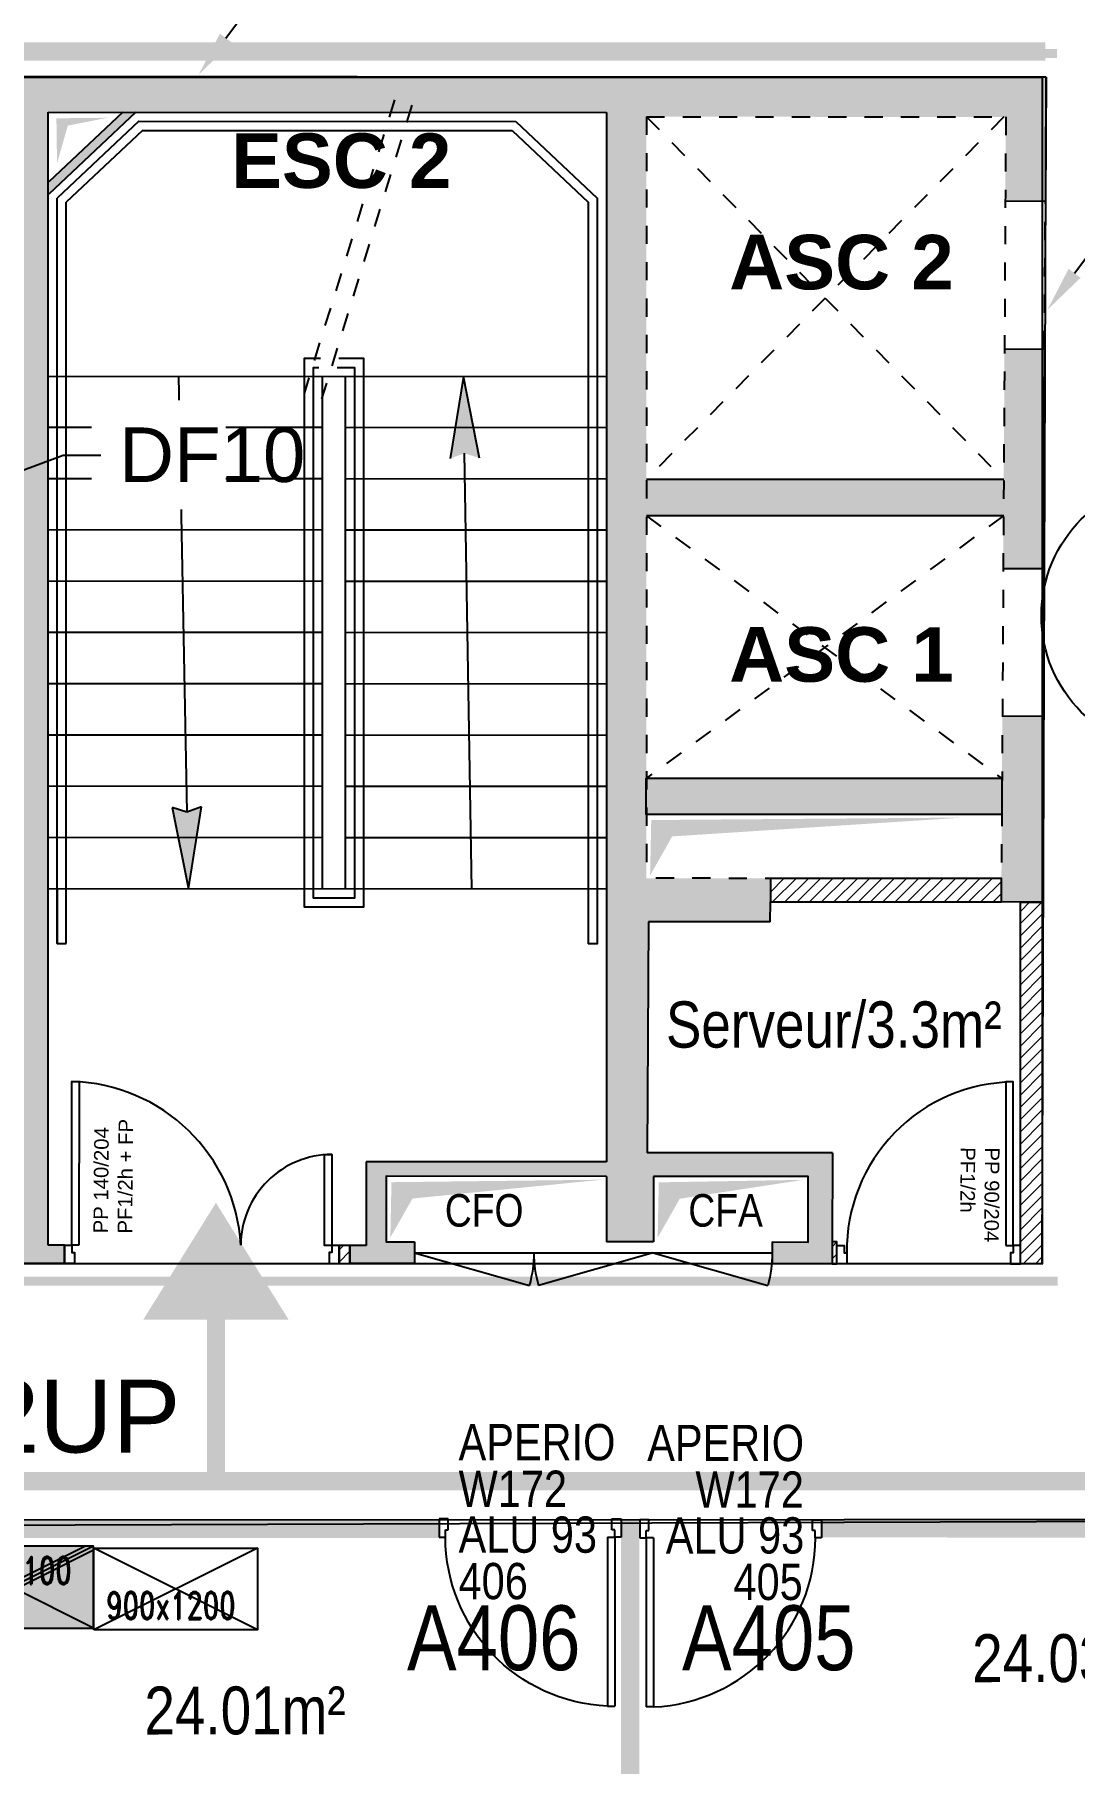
# Model space of a CAD drawing. Extents: x -27 to 25.3, y -8.5 to 57.5.
# Drawn here: x -6.09 to -0.37, y -2.19 to 7.32 of the extents above; entities that cross this region are included whole.
import ezdxf
from ezdxf import colors
from ezdxf.entities.mleader import LeaderData, LeaderLine
from ezdxf.math import Vec2, Vec3

# ---------------------------------------------------------------- set-up
doc = ezdxf.new("R2010")
doc.units = 0
doc.header["$LTSCALE"] = 0.002
for name, pattern in [('AXES2', [28.575, 19.05, -3.175, 3.175, -3.175]), ('CACHE', [0.375, 0.25, -0.125]), ('CACHE2', [4.7625, 3.175, -1.5875]), ('CONTINU', [0])]:
    doc.linetypes.add(name, pattern=pattern)
for name, color, linetype in [('00-SECURITE UP', 12, 'Continuous'), ('01-STR_MACONNERIE_HACH', 252, 'Continuous'), ('02-CLOISON_HACH MACONNERIE', 6, 'Continuous'), ('A-Etiq_Mob', 7, 'Continuous'), ('A-Etiquettes', 7, 'Continuous'), ('A-legende', 7, 'Continuous'), ('A-MobilierAQ', 7, 'Continuous'), ('A-num pièce', 1, 'Continuous'), ('Exit- Etiquette-incendie', 1, 'Continuous')]:
    doc.layers.add(name, color=color, linetype=linetype)
for name, color, linetype, true_color in [('A-cote', 7, 'Continuous', 0x425746), ('A-Détails', 7, 'Continuous', 0x00a500), ('A-signalétique', 7, 'Continuous', 0x666666), ('A-vitré', 7, 'Continuous', 0x61becc)]:
    doc.layers.add(name, color=color, linetype=linetype, true_color=true_color)
doc.layers.add('A-portes', color=7, linetype='Continuous', lineweight=25)
doc.styles.add('ARIAL', font='arial.ttf')
doc.styles.add('COTE 100', font='arial.ttf', dxfattribs={"height": 0.15})
doc.styles.add('ROMAND', font='romand__.ttf', dxfattribs={"width": 0.7})
doc.styles.get("Standard").update_dxf_attribs({"font": 'ARIALN.TTF'})
doc.styles.add('verdana', font='swissc.ttf')
doc.styles.add('Y_TXT_COT', font='arial.ttf', dxfattribs={"height": 0.2})

# ---------------------------------------------------------------- blocks, each defined once
blk = doc.blocks.new('BLOC_ATT_RENS_100')
at = {"flags": 8}
for tag, p, height in [('N°', (-0.416, 0.973), 0.25), ('TITRE', (-0.416, 0.675), 0.21), ('SURF', (-0.416, 0.373), 0.15), ('EFFECTIF', (-0.416, 0.073), 0.15), ('HSP', (-0.416, -0.236), 0.15), ('REV.SOL', (-0.416, -0.526), 0.15), ('REV.MUR', (-0.416, -0.826), 0.15), ('PLAF', (-0.416, -1.126), 0.15)]:
    blk.add_attdef(tag, p, '', height=height, dxfattribs=at)
at = {"layer": 'Exit- Etiquette-incendie', "flags": 8}
for tag, p in [('EFFECTIF.MAX', (-0.416, -1.414)), ('SURF.PROG', (-0.416, -1.648))]:
    blk.add_attdef(tag, p, '', height=0.15, dxfattribs=at)
blk = doc.blocks.new('PORTE-GA')
at = {"linetype": 'Continuous'}
blk.add_line((0, 0), (-0.275, 0.962), dxfattribs=at)
at = {"color": 0, "linetype": 'ByBlock'}
blk.add_arc((0, 0), 1, 89.9989, 105.9414, dxfattribs=at)
blk = doc.blocks.new('Xref-R4-2018-11')
h = blk.add_hatch(color=256)
h.dxf.hatch_style = 1
h.paths.add_polyline_path([(-3.244, -0.0088), (-3.2407, -0.2564), (-3.1811, -0.0489), (-2.9633, -0.006)])
h = blk.add_hatch(color=256)
h.dxf.hatch_style = 1
h.paths.add_polyline_path([(-0.9184, -1.8775), (-1.0063, -1.4291), (-1.0792, -1.8802), (-0.9992, -1.8513)])
h = blk.add_hatch(color=256)
h.dxf.hatch_style = 1
h.paths.add_polyline_path([(-2.6073, -3.7993), (-2.5181, -4.2473), (-2.4466, -3.7961), (-2.5264, -3.8251)])
h = blk.add_hatch(color=256)
h.dxf.hatch_style = 1
h.paths.add_polyline_path([(0.0268, -3.8686), (0.0206, -4.1727), (0.1422, -3.9586), (1.7432, -3.8549)])
h = blk.add_hatch(color=256)
h.dxf.hatch_style = 1
h.paths.add_polyline_path([(-1.4017, -5.8605), (-1.4078, -6.1646), (-1.2862, -5.9504), (-0.2424, -5.8467)])
h = blk.add_hatch(color=256)
h.dxf.hatch_style = 1
h.paths.add_polyline_path([(0.0683, -5.8613), (0.0622, -6.1654), (0.1838, -5.9513), (0.8631, -5.8476)])
at = {"lineweight": 13, "transparency": 33554687}
h = blk.add_hatch(dxfattribs=at)
h.set_pattern_fill('ANSI31', color=256, scale=0.015)
h.paths.add_polyline_path([(1.0471, -6.1892), (1.0211, -6.1891), (1.0209, -6.3093), (1.0471, -6.3092)])
at = {"layer": '00-SECURITE UP'}
h = blk.add_hatch(color=256, dxfattribs=at)
h.dxf.hatch_style = 1
h.paths.add_polyline_path([(-2.7669, -6.6173), (-2.3669, -6.6173), (-1.9669, -6.6173), (-2.3669, -5.9735)])
at = {"layer": '01-STR_MACONNERIE_HACH'}
h = blk.add_hatch(color=256, dxfattribs=at)
h.dxf.hatch_style = 1
h.paths.add_polyline_path([(0.6818, -4.3193), (0.6818, -4.1893), (0, -4.1889), (0, 0), (1.9767, -0.0016), (1.974, -0.4631), (2.194, -0.4644), (2.198, 0.2183), (-3.486, 0.2228), (-3.4869, -1.0072), (-3.4882, -2.5872), (-3.5652, -2.5872), (-3.5659, -3.4468), (-3.5482, -3.4468), (-3.5672, -5.0137), (-3.5672, -5.0368), (-3.5682, -6.307), (-3.2001, -6.307), (-3.2, -6.207), (-3.29, -6.207), (-3.29, 0.0252), (-0.22, 0.0227), (-0.22, -5.7488), (-1.54, -5.748), (-1.5403, -6.208), (-1.6303, -6.2079), (-1.6303, -6.3079), (-1.2742, -6.3082), (-1.2741, -6.1882), (-1.43, -6.1881), (-1.43, -5.8281), (-0.22, -5.8288), (-0.22, -6.1888), (-0.0261, -6.1889), (-0.0261, -6.1892), (0.04, -6.1893), (0.04, -5.8289), (0.89, -5.8294), (0.89, -6.1894), (0.6924, -6.1893), (0.6923, -6.3093), (1.0209, -6.3093), (1.0209, -6.2095), (1.0209, -6.2095), (1.0239, -5.6995), (0.0039, -5.6989), (0.0112, -4.4289), (0.6812, -4.4293)])
h.paths.add_polyline_path([(1.9526, -4.1901), (1.9526, -4.3201), (2.1771, -4.3202), (2.1777, -3.2971), (1.9577, -3.2958)], flags=17)
h = blk.add_hatch(color=256, dxfattribs=at)
h.dxf.hatch_style = 1
h.paths.add_polyline_path([(-2.807, 0.0248), (-2.8799, 0.0248), (-3.2869, -0.3582), (-3.287, -0.4269)])
h = blk.add_hatch(color=256, dxfattribs=at)
h.dxf.hatch_style = 1
h.paths.add_polyline_path([(2.1893, -1.2784), (1.9694, -1.2771), (1.9624, -2.4843), (2.1824, -2.4855)])
h = blk.add_hatch(color=256, dxfattribs=at)
h.dxf.hatch_style = 1
h.paths.add_polyline_path([(1.9665, -1.9951), (0, -1.9951), (0, -1.9951), (0, -2.1951), (1.9653, -2.1951)])
h = blk.add_hatch(color=256, dxfattribs=at)
h.dxf.hatch_style = 1
h.paths.add_polyline_path([(-0.0016, -3.6384), (1.9539, -3.6385), (1.9539, -3.8385), (-0.0016, -3.8384)])
h = blk.add_hatch(color=256, dxfattribs=at)
h.dxf.hatch_style = 1
h.paths.add_polyline_path([(-0.22, -5.7488), (-1.54, -5.748), (-1.5403, -6.208), (-1.6303, -6.2079), (-1.6303, -6.3079), (-1.2742, -6.3082), (-1.2741, -6.1882), (-1.43, -6.1881), (-1.43, -5.8281), (-0.22, -5.8288)])
h.paths.add_polyline_path([(1.0209, -6.2095), (1.0209, -6.2095), (1.0239, -5.6995), (0.0401, -5.6989), (0.04, -5.8289), (0.89, -5.8294), (0.89, -6.1894), (0.6924, -6.1893), (0.6923, -6.3093), (1.0209, -6.3093)])
at = {"layer": '02-CLOISON_HACH MACONNERIE', "lineweight": 13, "transparency": 33554687}
h = blk.add_hatch(dxfattribs=at)
h.set_pattern_fill('ANSI31', color=256, scale=0.015)
h.paths.add_polyline_path([(0.6818, -4.3193), (1.9526, -4.3193), (1.9526, -4.1901), (0.6818, -4.1901)])
h = blk.add_hatch(dxfattribs=at)
h.set_pattern_fill('ANSI31', color=256, scale=0.015)
h.paths.add_polyline_path([(2.0571, -4.3202), (2.1771, -4.3202), (2.1771, -6.3093), (2.0571, -6.3093)])
h = blk.add_hatch(dxfattribs=at)
h.set_pattern_fill('ANSI31', color=256, scale=0.015)
h.paths.add_polyline_path([(-1.6303, -6.2079), (-1.6901, -6.2079), (-1.6901, -6.3079), (-1.6303, -6.3079)])
for p, q in [((-3.486, 0.2228), (2.198, 0.2183)), ((2.198, 0.2183), (2.194, -0.4644)), ((-3.29, -6.207), (-3.29, 0.0252)), ((-3.29, 0.0252), (-0.22, 0.0227)), ((-0.22, 0.0227), (-0.22, -5.7488)), ((-2.7902, -0.0252), (-3.24, -0.4486)), ((-2.7704, -0.0752), (-3.19, -0.4702)), ((-2.7902, -0.0252), (-0.7181, -0.0269)), ((-2.7704, -0.0752), (-0.7379, -0.0768)), ((-0.7379, -0.0768), (-0.32, -0.4702)), ((-0.7181, -0.0269), (-0.27, -0.4486)), ((-3.24, -4.547), (-3.24, -0.4486)), ((-3.19, -4.547), (-3.19, -0.4702)), ((-0.32, -0.4702), (-0.32, -4.5487)), ((-0.27, -0.4486), (-0.27, -4.5487)), ((2.1893, -1.2784), (2.1824, -2.4855)), ((-3.29, -1.4274), (-0.22, -1.4298)), ((-2.5736, -1.4279), (-2.5264, -3.8251)), ((-1.78, -4.2479), (-1.78, -1.4286)), ((-1.0063, -1.4291), (-1.0792, -1.8802)), ((-0.9184, -1.8775), (-1.0063, -1.4291)), ((-1.78, -1.7099), (-3.2885, -1.709)), ((-0.2185, -1.7108), (-1.655, -1.7099)), ((-0.9589, -4.2483), (-0.9992, -1.8513)), ((-1.78, -1.9919), (-3.2887, -1.991)), ((-0.2187, -1.9928), (-1.655, -1.9919)), ((-1.78, -2.2739), (-3.2888, -2.273)), ((-0.2188, -2.2748), (-1.655, -2.2739)), ((-1.78, -2.5559), (-3.289, -2.555)), ((-0.219, -2.5568), (-1.655, -2.5559)), ((-1.78, -2.8379), (-3.2892, -2.837)), ((-0.2192, -2.8388), (-1.655, -2.8379)), ((-1.78, -3.1199), (-3.2893, -3.119)), ((-0.2193, -3.1208), (-1.655, -3.1199)), ((2.1777, -3.2971), (2.1771, -4.3202)), ((-1.78, -3.4019), (-3.2895, -3.401)), ((-0.2195, -3.4028), (-1.655, -3.4019)), ((-1.78, -3.6839), (-3.2897, -3.683)), ((-0.2197, -3.6848), (-1.655, -3.6839)), ((-2.5264, -3.8251), (-2.6073, -3.7993)), ((-2.6073, -3.7993), (-2.5181, -4.2473)), ((-2.4466, -3.7961), (-2.5264, -3.8251)), ((-2.5181, -4.2473), (-2.4466, -3.7961)), ((-1.78, -3.9659), (-3.2898, -3.965)), ((-0.2198, -3.9668), (-1.655, -3.9659)), ((-0.22, -4.2488), (-3.29, -4.247)), ((0.6812, -4.4293), (0.6818, -4.3193)), ((2.1718, -4.3202), (0.6818, -4.3193)), ((0.0112, -4.4289), (0.0039, -5.6989)), ((0.6812, -4.4293), (0.0112, -4.4289)), ((1.0239, -5.6995), (0.0039, -5.6989)), ((1.0239, -5.6995), (1.0209, -6.2095)), ((-1.54, -5.748), (-1.5403, -6.208)), ((-0.22, -5.7488), (-1.54, -5.748)), ((-0.22, -5.8288), (-0.22, -6.1888)), ((0.04, -5.8288), (0.04, -6.1888)), ((-3.2, -6.207), (-3.29, -6.207)), ((-1.5403, -6.208), (-1.6303, -6.2079)), ((0.04, -6.1893), (-0.22, -6.1888)), ((-0.0261, -6.1892), (-0.0261, -6.1889))]:
    blk.add_line(p, q)
at = {"linetype": 'CACHE2'}
for p, q in [((0, 0), (1.9767, -0.0016)), ((0, 0), (0, -4.1889)), ((1.9767, -0.0016), (1.9526, -4.1901)), ((1.9526, -4.1901), (0, -4.1889))]:
    blk.add_line(p, q, dxfattribs=at)
at = {"linetype": 'Continuous'}
blk.add_line((-1.2741, -6.2482), (0.6923, -6.2493), dxfattribs=at)
for points in [[(-3.2001, -6.307), (-3.5682, -6.307), (-3.5652, -2.5872), (-3.4882, -2.5872), (-3.4869, -1.0072), (-3.486, 0.2228)], [(-2.8066, 0.0252), (-3.2866, -0.4266)], [(-2.8796, 0.0252), (-3.2866, -0.3579)], [(1.974, -0.4631), (2.194, -0.4644)], [(1.9694, -1.2771), (2.1893, -1.2784)], [(-1.655, -4.2479), (-1.655, -1.4286)], [(1.9659, -1.9951), (0, -1.9951)], [(1.9659, -2.1951), (0, -2.1951)], [(1.9624, -2.4843), (2.1824, -2.4855)], [(1.9577, -3.2958), (2.1777, -3.2971)], [(-3.24, -4.247), (-3.24, -4.547), (-3.19, -4.547)], [(-0.22, -5.8288), (-1.43, -5.8281), (-1.43, -6.1881), (-1.2741, -6.1882)], [(0.6924, -6.1893), (0.89, -6.1894), (0.89, -5.8294), (0.04, -5.8289)], [(-3.2, -6.207), (-3.2001, -6.307)], [(-1.6303, -6.2079), (-1.6303, -6.3079)], [(-1.2741, -6.1882), (-1.2742, -6.3082)], [(0.6924, -6.1893), (0.6923, -6.3093)], [(-1.2742, -6.3082), (-1.6303, -6.3079)], [(1.0209, -6.3093), (0.6923, -6.3093)]]:
    blk.add_lwpolyline(points)
at = {"linetype": 'AXES2'}
for points in [[(-1.3853, 0.0936), (-1.8819, -1.5225)], [(-1.2897, 0.0643), (-1.7863, -1.5518)]]:
    blk.add_lwpolyline(points, dxfattribs=at)
at = {"linetype": 'CACHE'}
for points in [[(0, 0), (1.9652, -1.9951)], [(1.9655, -0.0016), (0, -1.9951)], [(0, -2.1951), (1.9526, -3.6385)], [(1.9641, -2.1951), (0.0004, -3.6384)]]:
    blk.add_lwpolyline(points, dxfattribs=at)
at = {"linetype": 'CACHE', "ltscale": 0.5}
for points in [[(2.1893, -1.2784), (2.194, -0.4644)], [(2.1777, -3.2971), (2.1824, -2.4855)]]:
    blk.add_lwpolyline(points, dxfattribs=at)
at = {"linetype": 'Continuous'}
for points in [[(-1.6911, -1.3286), (-1.555, -1.3286), (-1.555, -4.3479), (-1.88, -4.3479), (-1.88, -1.3286), (-1.7925, -1.3286)], [(-1.6994, -1.3786), (-1.605, -1.3786), (-1.605, -4.2979), (-1.83, -4.2979), (-1.83, -1.3786), (-1.8008, -1.3786)], [(-0.27, -4.2487), (-0.27, -4.5487), (-0.32, -4.5487)], [(1.0209, -6.3093), (1.0471, -6.3092), (1.0471, -6.1892), (1.0211, -6.1891), (1.0209, -6.3093)], [(2.1768, -6.3093), (2.0571, -6.3093)]]:
    blk.add_lwpolyline(points, dxfattribs=at)
blk.add_lwpolyline([(-0.0016, -3.6384), (1.9539, -3.6385), (1.9539, -3.8385), (-0.0016, -3.8384)], close=True)
for points in [[(0.6818, -4.3193), (1.9526, -4.3193), (1.9526, -4.1901), (0.6818, -4.1901)], [(2.0571, -4.3202), (2.1771, -4.3202), (2.1771, -6.3093), (2.0571, -6.3093)], [(-1.6303, -6.2079), (-1.6901, -6.2079), (-1.6901, -6.3079), (-1.6303, -6.3079)]]:
    blk.add_lwpolyline(points, close=True, dxfattribs=at)
at = {"linetype": 'CONTINU'}
for points in [[(-3.12, -6.2071), (-3.16, -6.207), (-3.1595, -5.307), (-3.1195, -5.3071)], [(1.9771, -6.2093), (2.0171, -6.2093), (2.0172, -5.3093), (1.9772, -5.3093)], [(-1.73, -6.2079), (-1.77, -6.2079), (-1.7697, -5.7079), (-1.7297, -5.7079)], [(-3.1451, -6.3071), (-3.2001, -6.307), (-3.2, -6.207), (-3.16, -6.207), (-3.16, -6.247), (-3.145, -6.2471), (-3.1451, -6.3071)], [(-1.7451, -6.3079), (-1.6901, -6.3079), (-1.69, -6.2079), (-1.73, -6.2079), (-1.73, -6.2479), (-1.745, -6.2479), (-1.7451, -6.3079)], [(1.1021, -6.3092), (1.0471, -6.3092), (1.0471, -6.2092), (1.0871, -6.2092), (1.0871, -6.2492), (1.1021, -6.2492), (1.1021, -6.3092)], [(2.0021, -6.3093), (2.0571, -6.3093), (2.0571, -6.2093), (2.0171, -6.2093), (2.0171, -6.2493), (2.0021, -6.2493), (2.0021, -6.3093)]]:
    blk.add_lwpolyline(points, close=True, dxfattribs=at)
at = {"color": 6}
blk.add_circle((2.9222, -2.7441), 0.75, dxfattribs=at)
at = {"linetype": 'CONTINU'}
for centre, radius, start, end in [((-3.1821, -6.2604), 0.9536, 3.17208, 88.63922), ((2.0279, -6.2351), 0.9259, 90.66264, 180.87716), ((-1.73, -6.2079), 0.5, 89.96646, 179.96646)]:
    blk.add_arc(centre, radius, start, end, dxfattribs=at)
at = {"layer": '00-SECURITE UP', "const_width": 0.1}
blk.add_lwpolyline([(-2.3669, -7.5263), (-2.3669, -6.6173), (-2.3669, -6.6173), (-2.3669, -6.6173)], dxfattribs=at)
ref = blk.add_blockref('BLOC_ATT_RENS_100', (0.4605, -5.7259), dxfattribs=dict(xscale=0.8480362242530215, yscale=0.8480362242530215, zscale=1.647563142949789))
ref.add_attrib('TITRE', 'Serveur/3.3m²', (0.108, -5.1204), dxfattribs={"height": 0.254411, "rotation": 360, "style": 'verdana', "flags": 8})
ref = blk.add_blockref('BLOC_ATT_RENS_100', (-0.9021, -6.0604), dxfattribs=dict(xscale=0.472023455414562, yscale=0.472023455414562, zscale=0.9170462599446728))
ref.add_attrib('SURF', 'CFO', (-1.1081, -6.1049), dxfattribs={"height": 0.17884, "rotation": 360, "style": 'verdana', "flags": 8})
ref = blk.add_blockref('BLOC_ATT_RENS_100', (0.4369, -6.0604), dxfattribs=dict(xscale=0.472023455414562, yscale=0.472023455414562, zscale=0.9170462599446728))
ref.add_attrib('SURF', 'CFA', (0.2309, -6.1049), dxfattribs={"height": 0.17884, "rotation": 360, "style": 'verdana', "flags": 8})
at = {"linetype": 'Continuous'}
for p, xscale, yscale, zscale, rotation in [((-1.2742, -6.2482), -0.6555452738765315, 0.6555452738765318, 0.6555452738765318, 270.0337089835695), ((0.0369, -6.2482), 0.6555452738765317, 0.6555452738765317, 0.6555452738765317, 89.96600881160535), ((0.0368, -6.2481), -0.6555452738765315, 0.6555452738765318, 0.6555452738765318, 270.0337089835695)]:
    blk.add_blockref('PORTE-GA', p, dxfattribs=dict(at, xscale=xscale, yscale=yscale, zscale=zscale, rotation=rotation))
at = {"char_height": 0.3, "width": 1.472401, "attachment_point": 1, "rotation": 359.95579, "style": 'COTE 100'}
for s, insert in [('{\\fArial|b1|i0|c0|p34;ESC 2}', (-2.2834, -0.0913)), ('{\\fArial|b1|i0|c0|p34;ASC 2}', (0.4558, -0.6493)), ('{\\fArial|b1|i0|c0|p34;ASC 1}', (0.4558, -2.8074))]:
    blk.add_mtext(s, dxfattribs=dict(at, insert=insert))
at = {"char_height": 0.08, "width": 1.472401, "attachment_point": 1}
for s, insert, rotation in [('{\\fArial|b0|i0|c0|p34;PP 140/204\\PPF1/2h + FP}', (-3.0409, -6.1414), 89.50124), ('{\\fArial|b0|i0|c0|p34;PP 90/204\\PPF1/2h }', (1.9422, -5.6694), 269.50124)]:
    blk.add_mtext(s, dxfattribs=dict(at, insert=insert, rotation=rotation))
at = {"layer": '00-SECURITE UP', "insert": (-3.649, -6.9472), "char_height": 0.4, "width": 25.873028, "attachment_point": 1, "line_spacing_factor": 0.8, "style": 'ARIAL'}
blk.add_mtext('2UP', dxfattribs=at)
blk = doc.blocks.new('armoire90Réhausse')
at = {"true_color": 0xfdedc9}
h = blk.add_hatch(color=254, dxfattribs=at)
h.dxf.hatch_style = 1
h.paths.add_polyline_path([(0, 0.45), (0, 0), (0.9, 0), (0.9, 0.45)])
blk.add_lwpolyline([(0, 0.45), (0, 0), (0.9, 0), (0.9, 0.45)], close=True)
for points in [[(0.9, 0), (0, 0.45)], [(0.9, 0.45), (0, 0)], [(0.8553, 0.45), (0, 0.0224)], [(0.9, 0.4276), (0.0447, 0)]]:
    blk.add_lwpolyline(points)
at = {"layer": 'A-Etiq_Mob', "style": 'ROMAND', "width": 0.7}
for tag, p in [('DIMENSION', (0.0684, 0.2418)), ('FINITION', (0.0684, 0.0013)), ('PORTES', (0.0684, -0.2391))]:
    blk.add_attdef(tag, p, '', height=0.15, dxfattribs=at)
blk = doc.blocks.new('armoire90')
blk.add_lwpolyline([(0, 0.45), (0, 0), (0.9, 0), (0.9, 0.45)], close=True)
for points in [[(0.9, 0), (0, 0.45)], [(0.9, 0.45), (0, 0)]]:
    blk.add_lwpolyline(points)
at = {"layer": 'A-Etiq_Mob', "style": 'ROMAND', "width": 0.7}
for tag, p in [('DIMENSION', (0.0684, 0.2418)), ('FINITION', (0.0684, 0.0013)), ('PORTES', (0.0684, -0.2391))]:
    blk.add_attdef(tag, p, '', height=0.15, dxfattribs=at)
blk = doc.blocks.new('P_93100')
for p, q in [((0.425, 0.93), (0.465, 0.93)), ((0.425, 0), (0.425, 0.93)), ((0.465, 0), (0.465, 0.93)), ((-0.5, -0.1), (-0.5, 0)), ((-0.5, 0), (-0.465, 0)), ((-0.465, 0), (-0.465, -0.04)), ((0.425, 0), (0.465, 0)), ((0.465, 0), (0.465, -0.04)), ((0.5, 0), (0.465, 0)), ((0.5, -0.1), (0.5, 0)), ((-0.465, -0.04), (-0.45, -0.04)), ((-0.45, -0.04), (-0.45, -0.1)), ((0.465, -0.04), (0.45, -0.04)), ((0.45, -0.04), (0.45, -0.1)), ((-0.45, -0.1), (-0.5, -0.1)), ((0.45, -0.1), (0.5, -0.1))]:
    blk.add_line(p, q)
blk.add_arc((0.465, 0), 0.9309, 92.46282, 180)

msp = doc.modelspace()

# ---------------------------------------------------------------- linework, layer by layer
at = {"ltscale": 0.01}
msp.add_lwpolyline([(-0.5264, 7.0874), (-6.9646, 7.0873), (-6.9646, 5.2011), (-6.2115, 5.2002), (-6.2115, 4.282), (-6.2896, 4.282), (-6.2913, 3.2619), (-6.9646, 3.2617), (-6.9646, 0.5624), (-0.5473, 0.5599)], close=True, dxfattribs=at)
at = {"layer": 'A-legende', "color": 151, "linetype": 'CACHE', "ltscale": 1000, "true_color": 0xa4b6e5, "const_width": 0.05}
msp.add_lwpolyline([(-0.4671, 7.2167), (-6.897, 7.2167)], dxfattribs=at)
at = {"layer": 'A-legende', "linetype": 'CACHE', "ltscale": 1000, "const_width": 0.05}
msp.add_lwpolyline([(-6.8835, 0.4637), (-0.4628, 0.4637)], dxfattribs=at)
at = {"layer": 'A-vitré', "const_width": 0.1}
for points in [[(-3.8646, -0.899), (-7.6082, -0.8973)], [(-2.8139, -6.0431), (-2.8139, -0.8453)], [(1.9585, -0.8985), (-1.7633, -0.8949)]]:
    msp.add_lwpolyline(points, dxfattribs=at)
at = {"layer": 'Defpoints', "color": 63, "true_color": 0xa6c487}
msp.add_lwpolyline([(1.0137, 10.8226), (-0.5703, 13.0983), (-1.5973, 13.0738), (-1.5973, 8.4771), (-11.1473, 8.4938), (-11.1528, -0.8496), (3.1201, -0.845), (7.1169, 2.1519), (2.398, 8.488), (2.398, 8.488), (2.434, 10.4408)], close=True, dxfattribs=at)

# ---------------------------------------------------------------- block references
at = {"ltscale": 0.01}
msp.add_blockref('Xref-R4-2018-11', (-2.7244, 6.8691), dxfattribs=at)
at = {"layer": 'A-MobilierAQ', "ltscale": 0.1}
msp.add_blockref('armoire90Réhausse', (-6.6636, -1.4437), dxfattribs=at).add_auto_attribs({'DIMENSION': '900x1100'})
ref = msp.add_blockref('armoire90', (-5.7626, -1.0034), dxfattribs=dict(at, xscale=-1, rotation=180))
ref.add_attrib('DIMENSION', '900x1200', (-5.6942, -1.3952), dxfattribs={"layer": 'A-Etiq_Mob', "ltscale": 0.1, "height": 0.15, "style": 'ROMAND', "width": 0.7})
at = {"layer": 'A-portes', "ltscale": 0.01}
ref = msp.add_blockref('P_93100', (-3.3634, -0.943), dxfattribs=dict(at, xscale=-1, rotation=180))
ref.add_attrib('N°', '406', (-3.7569, -1.2849), dxfattribs={"layer": '0', "ltscale": 6, "height": 0.19924})
ref.add_attrib('NATURE/DIM', 'ALU 93', (-3.7569, -1.0292), dxfattribs={"layer": 'A-Etiquettes', "ltscale": 6, "height": 0.19924})
ref.add_attrib('FINITION', 'W172', (-3.7569, -0.777), dxfattribs={"layer": 'A-Etiquettes', "ltscale": 6, "height": 0.19924})
ref.add_attrib('FERMETURE', 'APERIO', (-3.7569, -0.5207), dxfattribs={"layer": 'A-Etiquettes', "ltscale": 6, "height": 0.19924})
ref = msp.add_blockref('P_93100', (-2.2607, -0.9475), dxfattribs=dict(at, rotation=180))
ref.add_attrib('N°', '405', (-2.2454, -1.2894), dxfattribs={"layer": '0', "ltscale": 6, "height": 0.19924})
ref.add_attrib('NATURE/DIM', 'ALU 93', (-2.6173, -1.0337), dxfattribs={"layer": 'A-Etiquettes', "ltscale": 6, "height": 0.19924})
ref.add_attrib('FINITION', 'W172', (-2.4545, -0.7815), dxfattribs={"layer": 'A-Etiquettes', "ltscale": 6, "height": 0.19924})
ref.add_attrib('FERMETURE', 'APERIO', (-2.7197, -0.5252), dxfattribs={"layer": 'A-Etiquettes', "ltscale": 6, "height": 0.19924})

# ---------------------------------------------------------------- texts
at = {"layer": 'A-cote', "color": 30, "char_height": 0.26331, "attachment_point": 1, "rotation": 0.07922}
for s, insert in [('24.03m²', (-0.9331, -1.4781)), ('24.01m²', (-5.4848, -1.7659))]:
    msp.add_mtext_dynamic_manual_height_columns(s, width=1.219524, gutter_width=12.5, heights=[0], dxfattribs=dict(at, insert=insert))
at = {"layer": 'A-num pièce', "ltscale": 0.1, "char_height": 0.3565, "attachment_point": 1}
for s, insert in [('A406', (-4.0404, -1.3189)), ('A405', (-2.5282, -1.3189))]:
    msp.add_mtext_dynamic_manual_height_columns(s, width=1.298453, gutter_width=12.5, heights=[0], dxfattribs=dict(at, insert=insert))

# ---------------------------------------------------------------- next in the draw order: leaders
at = {"layer": 'A-Détails'}
ml = msp.add_multileader_mtext('Standard', dxfattribs=at)
ml.set_content('DF14', color=256, style='Y_TXT_COT')
ml.set_leader_properties()
ml.build(insert=Vec2(0, 0))
ml.multileader.update_dxf_attribs({"has_text_frame": 1, "text_left_attachment_type": 2, "text_right_attachment_type": 2, "dogleg_length": 1, "arrow_head_size": 0.25})
ctx = ml.context
ctx.base_point, ctx.char_height, ctx.arrow_head_size, ctx.landing_gap_size, ctx.plane_origin = Vec3(-4.4718, 7.7803), 0.3, 0.25, 0.1, Vec3(-10.3155, 10.578)
ctx.left_attachment, ctx.right_attachment = 2, 2
notes = []
notes.append((ctx, [(0, (1, 1, 0), (-4.6791, 7.7803), (1, 0), 0.2072, [(0, [(-5.186, 7.1009)], 0, [])])]))
ctx.mtext.insert, ctx.mtext.rotation, ctx.mtext.width, ctx.mtext.defined_height, ctx.mtext.flow_direction = Vec3(-4.3718, 7.9309), 6.283185, 0.436539, 0.1999, 5
ctx.mtext.has_bg_fill, ctx.mtext.bg_color, ctx.mtext.bg_scale_factor, ctx.mtext.bg_transparency, ctx.mtext.use_window_bg_color = 1, -1027028792, 1.5, 0, 1
ml = msp.add_multileader_mtext('Standard', dxfattribs=at)
ml.set_content('DF14', color=256, style='Y_TXT_COT')
ml.set_leader_properties()
ml.build(insert=Vec2(0, 0))
ml.multileader.update_dxf_attribs({"has_text_frame": 1, "text_left_attachment_type": 2, "text_right_attachment_type": 2, "dogleg_length": 1, "arrow_head_size": 0.25})
ctx = ml.context
ctx.base_point, ctx.char_height, ctx.arrow_head_size, ctx.landing_gap_size, ctx.plane_origin = Vec3(0.1953, 6.4867), 0.3, 0.25, 0.1, Vec3(-5.6484, 9.2845)
ctx.left_attachment, ctx.right_attachment = 2, 2
notes.append((ctx, [(0, (1, 1, 0), (-0.0119, 6.4867), (1, 0), 0.2072, [(0, [(-0.5189, 5.8074)], 0, [])])]))
ctx.mtext.insert, ctx.mtext.rotation, ctx.mtext.width, ctx.mtext.defined_height, ctx.mtext.flow_direction = Vec3(0.2953, 6.6373), 6.283185, 0.436539, 0.1999, 5
ctx.mtext.has_bg_fill, ctx.mtext.bg_color, ctx.mtext.bg_scale_factor, ctx.mtext.bg_transparency, ctx.mtext.use_window_bg_color = 1, -1027028792, 1.5, 0, 1
ml = msp.add_multileader_mtext('Standard', dxfattribs=at)
ml.set_content('DF10', color=256, style='Y_TXT_COT')
ml.set_leader_properties()
ml.build(insert=Vec2(0, 0))
ml.multileader.update_dxf_attribs({"has_text_frame": 1, "text_left_attachment_type": 2, "text_right_attachment_type": 2, "dogleg_length": 1, "arrow_head_size": 0.25})
ctx = ml.context
ctx.base_point, ctx.char_height, ctx.arrow_head_size, ctx.landing_gap_size, ctx.plane_origin = Vec3(-5.7243, 5.0068), 0.3, 0.25, 0.1, Vec3(-11.568, 7.8045)
ctx.left_attachment, ctx.right_attachment = 2, 2
notes.append((ctx, [(0, (1, 1, 0), (-5.9315, 5.0068), (1, 0), 0.2072, [(0, [(-7.7872, 4.317)], 0, [])])]))
ctx.mtext.insert, ctx.mtext.rotation, ctx.mtext.width, ctx.mtext.defined_height, ctx.mtext.flow_direction = Vec3(-5.6243, 5.1599), 6.283185, 0.436539, 0.1999, 5
ctx.mtext.has_bg_fill, ctx.mtext.bg_color, ctx.mtext.bg_scale_factor, ctx.mtext.bg_transparency, ctx.mtext.use_window_bg_color = 1, -1027028792, 1.5, 0, 1
for ctx, leaders in notes:
    for number, flags, end, landing, length, lines in leaders:
        leader = LeaderData()
        leader.index, (leader.has_last_leader_line, leader.has_dogleg_vector, leader.attachment_direction) = number, flags
        leader.last_leader_point, leader.dogleg_vector, leader.dogleg_length = Vec3(end), Vec3(landing), length
        for number, points, colour, breaks in lines:
            line = LeaderLine()
            line.index, line.vertices, line.color, line.breaks = number, Vec3.list(points), colors.encode_raw_color(colour), breaks
            leader.lines.append(line)
        ctx.leaders.append(leader)

# ---------------------------------------------------------------- next in the draw order: linework, layer by layer
at = {"layer": 'A-signalétique', "color": 1, "linetype": 'CACHE', "ltscale": 2000, "true_color": 0xff0000, "const_width": 0.1}
msp.add_lwpolyline([(2.1933, 8.3448), (6.8221, 2.276), (3.0654, -0.636), (-10.9458, -0.636)], dxfattribs=at)
at = {"layer": 'A-signalétique', "color": 253, "linetype": 'AXES2', "ltscale": 50, "true_color": 0x999999, "const_width": 0.1}
msp.add_lwpolyline([(-0.5309, 7.2274), (-7.193, 7.2274), (-7.193, 4.582), (-9.9436, 4.582), (-9.9436, 4.087), (-6.3739, 4.087)], dxfattribs=at)
at = {"layer": 'Defpoints', "ltscale": 0.01}
msp.add_lwpolyline([(-1.5973, 13.0738), (-1.5973, 8.4771), (-11.1473, 8.4771), (-11.1513, -0.8938), (3.1201, -0.845), (7.1169, 2.1519), (2.398, 8.488), (2.4078, 10.4478), (1.0137, 10.8226), (-0.5734, 13.0749), (-1.5973, 13.0738)], dxfattribs=at)
msp.add_lwpolyline([(-6.2104, 7.0873), (-0.5473, 7.0873), (-0.5473, 0.5599), (-6.2104, 0.5599)], close=True, dxfattribs=at)

doc.saveas('drawing.dxf')
